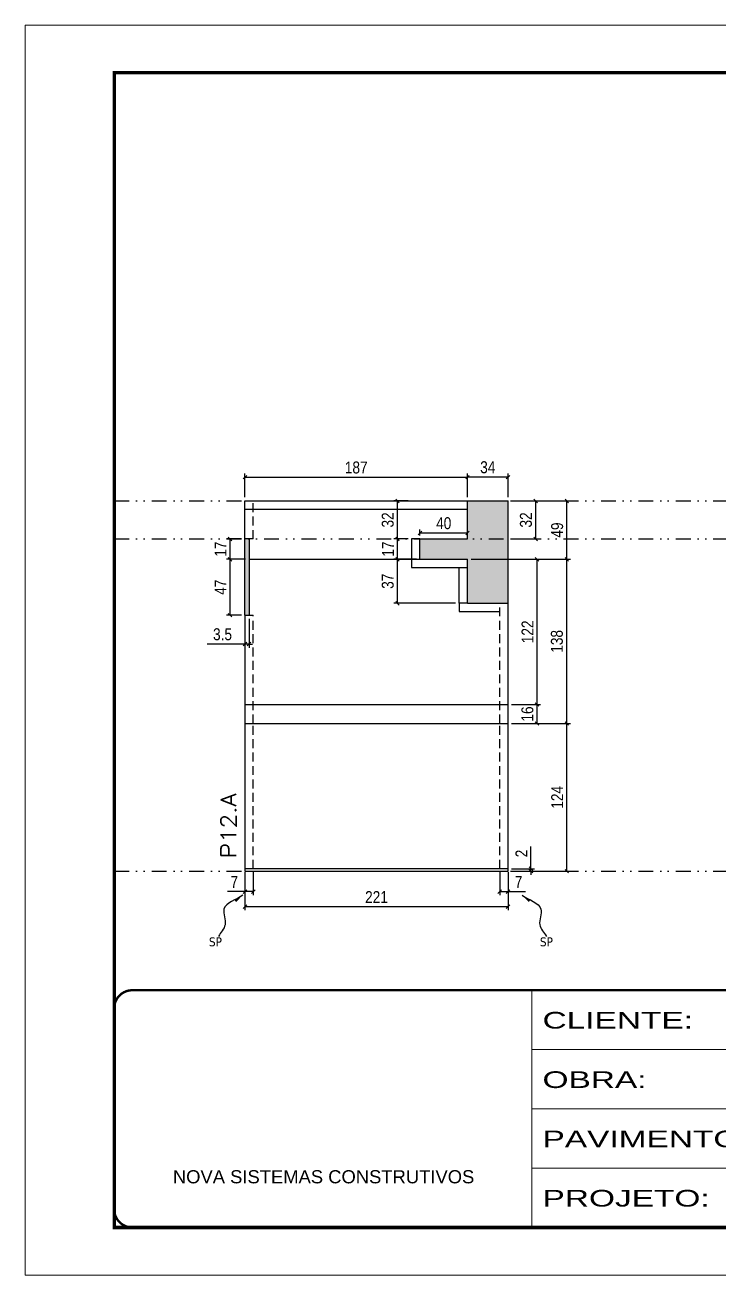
# Model space of a CAD drawing. Extents: x 14400 to 27878, y -21631 to 6985.
# Drawn here: x 14413 to 14996, y 192 to 1242 of the extents above; entities that cross this region are included whole.
import ezdxf

# ---------------------------------------------------------------- set-up
doc = ezdxf.new("R2010")
doc.units = 0
for name, pattern in [('CONTINUO', [0]), ('DASHED', [0.75, 0.5, -0.25]), ('DIVIDE2', [0.625, 0.25, -0.125, 0, -0.125, 0, -0.125]), ('HIDDEN', [0.375, 0.25, -0.125])]:
    doc.linetypes.add(name, pattern=pattern)
for name, color, linetype in [('COTA', 241, 'Continuous'), ('Nível', 160, 'Continuous'), ('Painéis', 200, 'Continuous'), ('SARR_2.2x7', 40, 'Continuous'), ('Sarrafo de Pressão', 42, 'HIDDEN'), ('texto', 7, 'Continuous')]:
    doc.layers.add(name, color=color, linetype=linetype)
for name, color, linetype, lineweight in [('Folhas', 255, 'Continuous', 9), ('SARRAFO DE PRESSAO', 251, 'DASHED', 9), ('Texto Seção', 7, 'Continuous', 15)]:
    doc.layers.add(name, color=color, linetype=linetype, lineweight=lineweight)
doc.styles.add('ARIAL', font='arial.ttf')
doc.styles.add('COTA TECNICA', font='techl___.ttf', dxfattribs={"height": 10})
doc.styles.add('COTA TECNICA-50', font='techl___.ttf', dxfattribs={"height": 10})
doc.styles.add('REGUA-120', font='ROMANS.shx', dxfattribs={"height": 15})
doc.styles.get("Standard").update_dxf_attribs({"font": 'arial.ttf'})
doc.styles.add('Tecnologia', font='')
doc.styles.get('Tecnologia').set_extended_font_data('Forgotten Futurist')
doc.dimstyles.new('COTA PAINEL-50', dxfattribs={"dimtxt": 10, "dimasz": 3, "dimexe": 3, "dimexo": 3, "dimgap": 3, "dimtad": 1, "dimdec": 1, "dimzin": 12, "dimdsep": 46, "dimtxsty": 'COTA TECNICA-50', "dimblk1": 'OBLIQUE', "dimblk2": 'OBLIQUE', "dimsah": 1, "dimcen": 0.9, "dimclrd": 4, "dimclre": 4, "dimclrt": 240, "dimadec": 1, "dimazin": 3, "dimtfac": 1, "dimtdec": 1, "dimtmove": 0, "dimatfit": 3, "dimfxl": 1, "dimtolj": 1, "dimtzin": 12, "dimarcsym": 0})
doc.dimstyles.new('PAINEL', dxfattribs={"dimtxt": 10, "dimasz": 3, "dimexe": 3, "dimexo": 3, "dimgap": 3, "dimtad": 1, "dimdec": 1, "dimzin": 12, "dimdsep": 46, "dimtxsty": 'COTA TECNICA', "dimblk1": 'OBLIQUE', "dimblk2": 'OBLIQUE', "dimsah": 1, "dimcen": 0.9, "dimclrd": 4, "dimclre": 4, "dimclrt": 240, "dimadec": 1, "dimazin": 3, "dimtfac": 1, "dimtdec": 1, "dimtmove": 0, "dimatfit": 3, "dimfxl": 1, "dimtolj": 1, "dimtzin": 12, "dimarcsym": 0})
doc.dimstyles.get("Standard").update_dxf_attribs({"dimtxt": 0.18, "dimasz": 0.18, "dimexe": 0.18, "dimexo": 0.0625, "dimgap": 0.09, "dimtad": 0, "dimtih": 1, "dimtoh": 1, "dimdec": 4, "dimzin": 0, "dimdsep": 46, "dimtxsty": 'Standard', "dimcen": 0.09, "dimadec": 0, "dimazin": 0, "dimtfac": 1, "dimtdec": 4, "dimtofl": 0, "dimtmove": 0, "dimatfit": 3, "dimfxl": 1, "dimtolj": 1, "dimtzin": 0, "dimarcsym": 0})

# ---------------------------------------------------------------- blocks, each defined once
blk = doc.blocks.new('9999999999')
at = {"color": 30, "linetype": 'CONTINUO'}
for p, q in [((98564.6, 34230.2), (98564.6, 34429.4)), ((98564.6, 34379.6), (99584, 34379.6)), ((98564.6, 34329.8), (99488, 34329.8)), ((98564.6, 34280), (99488, 34280))]:
    blk.add_line(p, q, dxfattribs=at)
at = {"color": 30, "linetype": 'CONTINUO', "const_width": 2}
blk.add_lwpolyline([(99584, 34230.2), (99584, 34414.4, 0.414214), (99569, 34429.4), (98229, 34429.4, 0.414214), (98214, 34414.4), (98214, 34245.2, 0.414214), (98229, 34230.2), (99584, 34230.2)], format="xyb", dxfattribs=at)
at = {"layer": 'Folhas'}
blk.add_lwpolyline([(98139, 34190.2), (99624, 34190.2), (99624, 35240.2), (98139, 35240.2)], close=True, dxfattribs=at)
at = {"layer": 'Folhas', "color": 30, "const_width": 3}
blk.add_lwpolyline([(98214, 34230.2), (99584, 34230.2), (99584, 35200.2), (98214, 35200.2)], close=True, dxfattribs=at)
at = {"color": 7, "linetype": 'Continuous', "ltscale": 5, "style": 'ARIAL'}
blk.add_text('NOVA SISTEMAS CONSTRUTIVOS', height=11.059, dxfattribs=at).set_placement((98263.2, 34267.2))
at = {"layer": 'Folhas', "color": 7, "style": 'Tecnologia', "width": 1.5}
for s, p in [('CLIENTE:', (98573.7, 34397.2)), ('OBRA:', (98573.7, 34347.3)), ('PAVIMENTO:', (98573.7, 34297.5)), ('PROJETO:', (98573.7, 34247.7))]:
    blk.add_text(s, height=14, dxfattribs=at).set_placement(p)
blk = doc.blocks.new('_Oblique')
at = {"color": 0, "linetype": 'ByBlock', "lineweight": -2}
blk.add_line((-0.5, -0.5), (0.5, 0.5), dxfattribs=at)
blk = doc.blocks.new('*D1593')
at = {"layer": 'COTA', "color": 4, "lineweight": -2, "transparency": 16777216}
for p, q in [((14598.2, 530.1), (14598.2, 498.2)), ((14819.2, 530.1), (14819.2, 498.2)), ((14819.2, 501.2), (14598.2, 501.2))]:
    blk.add_line(p, q, dxfattribs=at)
at = {"layer": 'Defpoints', "color": 0, "transparency": 16777216}
for p in [(14598.2, 533.1), (14819.2, 533.1), (14598.2, 501.2)]:
    blk.add_point(p, dxfattribs=at)
at = {"layer": 'COTA', "color": 4, "lineweight": -2, "transparency": 16777216, "xscale": 3, "yscale": 3, "zscale": 3, "rotation": 180}
blk.add_blockref('_Oblique', (14598.2, 501.2), dxfattribs=at)
at = {"layer": 'COTA', "color": 4, "lineweight": -2, "transparency": 16777216, "xscale": 3, "yscale": 3, "zscale": 3}
blk.add_blockref('_Oblique', (14819.2, 501.2), dxfattribs=at)
at = {"layer": 'COTA', "color": 240, "transparency": 16777216, "insert": (14708.7, 509.3), "char_height": 10, "attachment_point": 5, "style": 'COTA TECNICA'}
blk.add_mtext('\\A1;221', dxfattribs=at)
blk = doc.blocks.new('*D1594')
at = {"layer": 'COTA', "color": 4, "lineweight": -2, "transparency": 16777216}
for p, q in [((14812.2, 530.1), (14812.2, 510.9)), ((14819.2, 528.1), (14819.2, 510.9)), ((14812.2, 513.9), (14819.2, 513.9)), ((14819.2, 513.9), (14833.9, 513.9))]:
    blk.add_line(p, q, dxfattribs=at)
at = {"layer": 'Defpoints', "color": 0, "transparency": 16777216}
for p in [(14812.2, 533.1), (14819.2, 531.1), (14819.2, 513.9)]:
    blk.add_point(p, dxfattribs=at)
at = {"layer": 'COTA', "color": 4, "lineweight": -2, "transparency": 16777216, "xscale": 3, "yscale": 3, "zscale": 3, "rotation": 180}
blk.add_blockref('_Oblique', (14812.2, 513.9), dxfattribs=at)
at = {"layer": 'COTA', "color": 4, "lineweight": -2, "transparency": 16777216, "xscale": 3, "yscale": 3, "zscale": 3}
blk.add_blockref('_Oblique', (14819.2, 513.9), dxfattribs=at)
at = {"layer": 'COTA', "color": 240, "transparency": 16777216, "insert": (14828.1, 522), "char_height": 10, "attachment_point": 5, "style": 'COTA TECNICA-50'}
blk.add_mtext('\\A1;7', dxfattribs=at)
blk = doc.blocks.new('*D1595')
at = {"layer": 'COTA', "color": 4, "lineweight": -2, "transparency": 16777216}
for p, q in [((14598.2, 528.1), (14598.2, 510.9)), ((14605.2, 530.1), (14605.2, 510.9)), ((14598.2, 513.9), (14583.5, 513.9)), ((14605.2, 513.9), (14598.2, 513.9))]:
    blk.add_line(p, q, dxfattribs=at)
at = {"layer": 'Defpoints', "color": 0, "transparency": 16777216}
for p in [(14598.2, 531.1), (14605.2, 533.1), (14598.2, 513.9)]:
    blk.add_point(p, dxfattribs=at)
at = {"layer": 'COTA', "color": 4, "lineweight": -2, "transparency": 16777216, "xscale": 3, "yscale": 3, "zscale": 3, "rotation": 180}
blk.add_blockref('_Oblique', (14598.2, 513.9), dxfattribs=at)
at = {"layer": 'COTA', "color": 4, "lineweight": -2, "transparency": 16777216, "xscale": 3, "yscale": 3, "zscale": 3}
blk.add_blockref('_Oblique', (14605.2, 513.9), dxfattribs=at)
at = {"layer": 'COTA', "color": 240, "transparency": 16777216, "insert": (14589.3, 522), "char_height": 10, "attachment_point": 5, "style": 'COTA TECNICA-50'}
blk.add_mtext('\\A1;7', dxfattribs=at)
blk = doc.blocks.new('*D1596')
at = {"layer": 'COTA', "color": 4, "lineweight": -2, "transparency": 16777216}
for p, q in [((14838.5, 533.1), (14838.5, 551.9)), ((14822.2, 533.1), (14841.5, 533.1)), ((14822.2, 531.1), (14841.5, 531.1)), ((14838.5, 531.1), (14838.5, 533.1)), ((14838.5, 531.1), (14838.5, 528.1))]:
    blk.add_line(p, q, dxfattribs=at)
at = {"layer": 'Defpoints', "color": 0, "transparency": 16777216}
for p in [(14819.2, 533.1), (14819.2, 531.1), (14838.5, 531.1)]:
    blk.add_point(p, dxfattribs=at)
at = {"layer": 'COTA', "color": 4, "lineweight": -2, "transparency": 16777216, "xscale": 3, "yscale": 3, "zscale": 3}
for p, rotation in [((14838.5, 533.1), 270), ((14838.5, 531.1), 90)]:
    blk.add_blockref('_Oblique', p, dxfattribs=dict(at, rotation=rotation))
at = {"layer": 'COTA', "color": 240, "transparency": 16777216, "insert": (14830.5, 545.9), "char_height": 10, "attachment_point": 5, "rotation": 90, "style": 'COTA TECNICA-50'}
blk.add_mtext('\\A1;2', dxfattribs=at)
blk = doc.blocks.new('*D1597')
at = {"layer": 'COTA', "color": 4, "linetype": 'ByBlock', "lineweight": -2, "transparency": 16777216}
for p, q in [((14822.2, 655.1), (14871.6, 655.1)), ((14868.6, 531.1), (14868.6, 655.1)), ((14822.2, 531.1), (14871.6, 531.1))]:
    blk.add_line(p, q, dxfattribs=at)
at = {"layer": 'Defpoints', "color": 0, "linetype": 'ByBlock', "transparency": 16777216}
for p in [(14819.2, 655.1), (14868.6, 655.1), (14819.2, 531.1)]:
    blk.add_point(p, dxfattribs=at)
at = {"layer": 'COTA', "color": 4, "linetype": 'ByBlock', "lineweight": -2, "transparency": 16777216, "xscale": 3, "yscale": 3, "zscale": 3}
for p, rotation in [((14868.6, 655.1), 90), ((14868.6, 531.1), 270)]:
    blk.add_blockref('_Oblique', p, dxfattribs=dict(at, rotation=rotation))
at = {"layer": 'COTA', "color": 240, "linetype": 'ByBlock', "transparency": 16777216, "insert": (14860.5, 593.1), "char_height": 10, "attachment_point": 5, "rotation": 90, "style": 'COTA TECNICA'}
blk.add_mtext('\\A1;124', dxfattribs=at)
blk = doc.blocks.new('*D1606')
at = {"layer": 'COTA', "color": 4, "lineweight": -2, "transparency": 16777216}
for p, q in [((14735.2, 810.1), (14723.4, 810.1)), ((14726.4, 793.1), (14726.4, 810.1)), ((14735.2, 793.1), (14723.4, 793.1))]:
    blk.add_line(p, q, dxfattribs=at)
at = {"layer": 'Defpoints', "color": 0, "transparency": 16777216}
for p in [(14726.4, 810.1), (14738.2, 810.1), (14738.2, 793.1)]:
    blk.add_point(p, dxfattribs=at)
at = {"layer": 'COTA', "color": 4, "lineweight": -2, "transparency": 16777216, "xscale": 3, "yscale": 3, "zscale": 3}
for p, rotation in [((14726.4, 810.1), 90), ((14726.4, 793.1), 270)]:
    blk.add_blockref('_Oblique', p, dxfattribs=dict(at, rotation=rotation))
at = {"layer": 'COTA', "color": 240, "transparency": 16777216, "insert": (14718.4, 801.6), "char_height": 10, "attachment_point": 5, "rotation": 90, "style": 'COTA TECNICA'}
blk.add_mtext('\\A1;17', dxfattribs=at)
blk = doc.blocks.new('*D1607')
at = {"layer": 'COTA', "color": 4, "lineweight": -2, "transparency": 16777216}
for p, q in [((14598.2, 845.1), (14598.2, 865)), ((14598.2, 862), (14785.2, 862)), ((14785.2, 845.1), (14785.2, 865))]:
    blk.add_line(p, q, dxfattribs=at)
at = {"layer": 'Defpoints', "color": 0, "transparency": 16777216}
for p in [(14785.2, 862), (14598.2, 842.1), (14785.2, 842.1)]:
    blk.add_point(p, dxfattribs=at)
at = {"layer": 'COTA', "color": 4, "lineweight": -2, "transparency": 16777216, "xscale": 3, "yscale": 3, "zscale": 3, "rotation": 180}
blk.add_blockref('_Oblique', (14598.2, 862), dxfattribs=at)
at = {"layer": 'COTA', "color": 4, "lineweight": -2, "transparency": 16777216, "xscale": 3, "yscale": 3, "zscale": 3}
blk.add_blockref('_Oblique', (14785.2, 862), dxfattribs=at)
at = {"layer": 'COTA', "color": 240, "transparency": 16777216, "insert": (14691.7, 870.1), "char_height": 10, "attachment_point": 5, "style": 'COTA TECNICA'}
blk.add_mtext('\\A1;187', dxfattribs=at)
blk = doc.blocks.new('*D1608')
at = {"layer": 'COTA', "color": 4, "lineweight": -2, "transparency": 16777216}
for p, q in [((14785.2, 845.1), (14785.2, 865)), ((14819.2, 862), (14785.2, 862)), ((14819.2, 845.1), (14819.2, 865))]:
    blk.add_line(p, q, dxfattribs=at)
at = {"layer": 'Defpoints', "color": 0, "transparency": 16777216}
for p in [(14785.2, 862), (14785.2, 842.1), (14819.2, 842.1)]:
    blk.add_point(p, dxfattribs=at)
at = {"layer": 'COTA', "color": 4, "lineweight": -2, "transparency": 16777216, "xscale": 3, "yscale": 3, "zscale": 3, "rotation": 180}
blk.add_blockref('_Oblique', (14785.2, 862), dxfattribs=at)
at = {"layer": 'COTA', "color": 4, "lineweight": -2, "transparency": 16777216, "xscale": 3, "yscale": 3, "zscale": 3}
blk.add_blockref('_Oblique', (14819.2, 862), dxfattribs=at)
at = {"layer": 'COTA', "color": 240, "transparency": 16777216, "insert": (14802.2, 870.3), "char_height": 10, "attachment_point": 5, "style": 'COTA TECNICA'}
blk.add_mtext('\\A1;34', dxfattribs=at)
blk = doc.blocks.new('*D1609')
at = {"layer": 'COTA', "color": 4, "lineweight": -2, "transparency": 16777216}
for p, q in [((14598.2, 743.1), (14598.2, 718.8)), ((14601.7, 743.1), (14601.7, 718.8)), ((14598.2, 721.8), (14566.6, 721.8)), ((14601.7, 721.8), (14598.2, 721.8)), ((14601.7, 721.8), (14604.7, 721.8))]:
    blk.add_line(p, q, dxfattribs=at)
at = {"layer": 'Defpoints', "color": 0, "transparency": 16777216}
for p in [(14598.2, 746.1), (14601.7, 746.1), (14598.2, 721.8)]:
    blk.add_point(p, dxfattribs=at)
at = {"layer": 'COTA', "color": 4, "lineweight": -2, "transparency": 16777216, "xscale": 3, "yscale": 3, "zscale": 3}
blk.add_blockref('_Oblique', (14598.2, 721.8), dxfattribs=at)
at = {"layer": 'COTA', "color": 4, "lineweight": -2, "transparency": 16777216, "xscale": 3, "yscale": 3, "zscale": 3, "rotation": 180}
blk.add_blockref('_Oblique', (14601.7, 721.8), dxfattribs=at)
at = {"layer": 'COTA', "color": 240, "transparency": 16777216, "insert": (14579.4, 730), "char_height": 10, "attachment_point": 5, "style": 'COTA TECNICA'}
blk.add_mtext('\\A1;3.5', dxfattribs=at)
blk = doc.blocks.new('*D1610')
at = {"layer": 'COTA', "color": 4, "lineweight": -2, "transparency": 16777216}
for p, q in [((14822.2, 842.1), (14871.6, 842.1)), ((14868.6, 793.1), (14868.6, 842.1)), ((14788.2, 793.1), (14871.6, 793.1))]:
    blk.add_line(p, q, dxfattribs=at)
at = {"layer": 'Defpoints', "color": 0, "transparency": 16777216}
for p in [(14819.2, 842.1), (14868.6, 842.1), (14785.2, 793.1)]:
    blk.add_point(p, dxfattribs=at)
at = {"layer": 'COTA', "color": 4, "lineweight": -2, "transparency": 16777216, "xscale": 3, "yscale": 3, "zscale": 3}
for p, rotation in [((14868.6, 842.1), 90), ((14868.6, 793.1), 270)]:
    blk.add_blockref('_Oblique', p, dxfattribs=dict(at, rotation=rotation))
at = {"layer": 'COTA', "color": 240, "transparency": 16777216, "insert": (14860.5, 817.6), "char_height": 10, "attachment_point": 5, "rotation": 90, "style": 'COTA TECNICA'}
blk.add_mtext('\\A1;49', dxfattribs=at)
blk = doc.blocks.new('*D1611')
at = {"layer": 'COTA', "color": 4, "lineweight": -2, "transparency": 16777216}
for p, q in [((14745.2, 813.1), (14745.2, 818.2)), ((14745.2, 815.2), (14785.2, 815.2)), ((14785.2, 813.1), (14785.2, 818.2))]:
    blk.add_line(p, q, dxfattribs=at)
at = {"layer": 'Defpoints', "color": 0, "transparency": 16777216}
for p in [(14745.2, 810.1), (14785.2, 815.2), (14785.2, 810.1)]:
    blk.add_point(p, dxfattribs=at)
at = {"layer": 'COTA', "color": 4, "lineweight": -2, "transparency": 16777216, "xscale": 3, "yscale": 3, "zscale": 3, "rotation": 180}
blk.add_blockref('_Oblique', (14745.2, 815.2), dxfattribs=at)
at = {"layer": 'COTA', "color": 4, "lineweight": -2, "transparency": 16777216, "xscale": 3, "yscale": 3, "zscale": 3}
blk.add_blockref('_Oblique', (14785.2, 815.2), dxfattribs=at)
at = {"layer": 'COTA', "color": 240, "transparency": 16777216, "insert": (14765.2, 823.3), "char_height": 10, "attachment_point": 5, "style": 'COTA TECNICA'}
blk.add_mtext('\\A1;40', dxfattribs=at)
blk = doc.blocks.new('*D1612')
at = {"layer": 'COTA', "color": 4, "lineweight": -2, "transparency": 16777216}
for p, q in [((14742.2, 793.1), (14723.4, 793.1)), ((14726.4, 756.1), (14726.4, 793.1)), ((14775.2, 756.1), (14723.4, 756.1))]:
    blk.add_line(p, q, dxfattribs=at)
at = {"layer": 'Defpoints', "color": 0, "transparency": 16777216}
for p in [(14726.4, 793.1), (14745.2, 793.1), (14778.2, 756.1)]:
    blk.add_point(p, dxfattribs=at)
at = {"layer": 'COTA', "color": 4, "lineweight": -2, "transparency": 16777216, "xscale": 3, "yscale": 3, "zscale": 3}
for p, rotation in [((14726.4, 793.1), 90), ((14726.4, 756.1), 270)]:
    blk.add_blockref('_Oblique', p, dxfattribs=dict(at, rotation=rotation))
at = {"layer": 'COTA', "color": 240, "transparency": 16777216, "insert": (14718.2, 774.6), "char_height": 10, "attachment_point": 5, "rotation": 90, "style": 'COTA TECNICA'}
blk.add_mtext('\\A1;37', dxfattribs=at)
blk = doc.blocks.new('*D1613')
at = {"layer": 'COTA', "color": 4, "lineweight": -2, "transparency": 16777216}
for p, q in [((14598.7, 793.1), (14582.7, 793.1)), ((14585.7, 746.1), (14585.7, 793.1)), ((14595.2, 746.1), (14582.7, 746.1))]:
    blk.add_line(p, q, dxfattribs=at)
at = {"layer": 'Defpoints', "color": 0, "transparency": 16777216}
for p in [(14585.7, 793.1), (14601.7, 793.1), (14598.2, 746.1)]:
    blk.add_point(p, dxfattribs=at)
at = {"layer": 'COTA', "color": 4, "lineweight": -2, "transparency": 16777216, "xscale": 3, "yscale": 3, "zscale": 3}
for p, rotation in [((14585.7, 793.1), 90), ((14585.7, 746.1), 270)]:
    blk.add_blockref('_Oblique', p, dxfattribs=dict(at, rotation=rotation))
at = {"layer": 'COTA', "color": 240, "transparency": 16777216, "insert": (14577.7, 769.6), "char_height": 10, "attachment_point": 5, "rotation": 90, "style": 'COTA TECNICA'}
blk.add_mtext('\\A1;47', dxfattribs=at)
blk = doc.blocks.new('*D1614')
at = {"layer": 'COTA', "color": 4, "lineweight": -2, "transparency": 16777216}
for p, q in [((14595.2, 810.1), (14582.7, 810.1)), ((14585.7, 793.1), (14585.7, 810.1)), ((14598.7, 793.1), (14582.7, 793.1))]:
    blk.add_line(p, q, dxfattribs=at)
at = {"layer": 'Defpoints', "color": 0, "transparency": 16777216}
for p in [(14585.7, 810.1), (14598.2, 810.1), (14601.7, 793.1)]:
    blk.add_point(p, dxfattribs=at)
at = {"layer": 'COTA', "color": 4, "lineweight": -2, "transparency": 16777216, "xscale": 3, "yscale": 3, "zscale": 3}
for p, rotation in [((14585.7, 810.1), 90), ((14585.7, 793.1), 270)]:
    blk.add_blockref('_Oblique', p, dxfattribs=dict(at, rotation=rotation))
at = {"layer": 'COTA', "color": 240, "transparency": 16777216, "insert": (14577.7, 801.6), "char_height": 10, "attachment_point": 5, "rotation": 90, "style": 'COTA TECNICA'}
blk.add_mtext('\\A1;17', dxfattribs=at)
blk = doc.blocks.new('*D1627')
at = {"layer": 'COTA', "color": 4, "lineweight": -2, "transparency": 16777216}
for p, q in [((14735.2, 842.1), (14723.4, 842.1)), ((14726.4, 810.1), (14726.4, 842.1)), ((14735.2, 810.1), (14723.4, 810.1))]:
    blk.add_line(p, q, dxfattribs=at)
at = {"layer": 'Defpoints', "color": 0, "transparency": 16777216}
for p in [(14726.4, 842.1), (14738.2, 842.1), (14738.2, 810.1)]:
    blk.add_point(p, dxfattribs=at)
at = {"layer": 'COTA', "color": 4, "lineweight": -2, "transparency": 16777216, "xscale": 3, "yscale": 3, "zscale": 3}
for p, rotation in [((14726.4, 842.1), 90), ((14726.4, 810.1), 270)]:
    blk.add_blockref('_Oblique', p, dxfattribs=dict(at, rotation=rotation))
at = {"layer": 'COTA', "color": 240, "transparency": 16777216, "insert": (14718.2, 826.1), "char_height": 10, "attachment_point": 5, "rotation": 90, "style": 'COTA TECNICA'}
blk.add_mtext('\\A1;32', dxfattribs=at)
blk = doc.blocks.new('*D2895')
at = {"layer": 'COTA', "color": 4, "lineweight": -2, "transparency": 16777216}
for p, q in [((14788.2, 793.1), (14871.6, 793.1)), ((14868.6, 655.1), (14868.6, 793.1)), ((14822.2, 655.1), (14871.6, 655.1))]:
    blk.add_line(p, q, dxfattribs=at)
at = {"layer": 'Defpoints', "color": 0, "transparency": 16777216}
for p in [(14785.2, 793.1), (14868.6, 793.1), (14819.2, 655.1)]:
    blk.add_point(p, dxfattribs=at)
at = {"layer": 'COTA', "color": 4, "lineweight": -2, "transparency": 16777216, "xscale": 3, "yscale": 3, "zscale": 3}
for p, rotation in [((14868.6, 793.1), 90), ((14868.6, 655.1), 270)]:
    blk.add_blockref('_Oblique', p, dxfattribs=dict(at, rotation=rotation))
at = {"layer": 'COTA', "color": 240, "transparency": 16777216, "insert": (14860.3, 724.1), "char_height": 10, "attachment_point": 5, "rotation": 90, "style": 'COTA TECNICA'}
blk.add_mtext('\\A1;138', dxfattribs=at)
blk = doc.blocks.new('*D2896')
at = {"layer": 'COTA', "color": 4, "lineweight": -2, "transparency": 16777216}
for p, q in [((14822.2, 671.1), (14846.6, 671.1)), ((14843.6, 655.1), (14843.6, 671.1)), ((14822.2, 655.1), (14846.6, 655.1))]:
    blk.add_line(p, q, dxfattribs=at)
at = {"layer": 'Defpoints', "color": 0, "transparency": 16777216}
for p in [(14819.2, 671.1), (14843.6, 671.1), (14819.2, 655.1)]:
    blk.add_point(p, dxfattribs=at)
at = {"layer": 'COTA', "color": 4, "lineweight": -2, "transparency": 16777216, "xscale": 3, "yscale": 3, "zscale": 3}
for p, rotation in [((14843.6, 671.1), 90), ((14843.6, 655.1), 270)]:
    blk.add_blockref('_Oblique', p, dxfattribs=dict(at, rotation=rotation))
at = {"layer": 'COTA', "color": 240, "transparency": 16777216, "insert": (14835.5, 663.1), "char_height": 10, "attachment_point": 5, "rotation": 90, "style": 'COTA TECNICA'}
blk.add_mtext('\\A1;16', dxfattribs=at)
blk = doc.blocks.new('*D2897')
at = {"layer": 'COTA', "color": 4, "lineweight": -2, "transparency": 16777216}
for p, q in [((14788.2, 793.1), (14846.6, 793.1)), ((14843.6, 671.1), (14843.6, 793.1)), ((14822.2, 671.1), (14846.6, 671.1))]:
    blk.add_line(p, q, dxfattribs=at)
at = {"layer": 'Defpoints', "color": 0, "transparency": 16777216}
for p in [(14785.2, 793.1), (14843.6, 793.1), (14819.2, 671.1)]:
    blk.add_point(p, dxfattribs=at)
at = {"layer": 'COTA', "color": 4, "lineweight": -2, "transparency": 16777216, "xscale": 3, "yscale": 3, "zscale": 3}
for p, rotation in [((14843.6, 793.1), 90), ((14843.6, 671.1), 270)]:
    blk.add_blockref('_Oblique', p, dxfattribs=dict(at, rotation=rotation))
at = {"layer": 'COTA', "color": 240, "transparency": 16777216, "insert": (14835.6, 732.1), "char_height": 10, "attachment_point": 5, "rotation": 90, "style": 'COTA TECNICA'}
blk.add_mtext('\\A1;122', dxfattribs=at)
blk = doc.blocks.new('*D4622')
at = {"layer": 'COTA', "color": 4, "lineweight": -2, "transparency": 16777216}
for p, q in [((14822.2, 842.1), (14845.5, 842.1)), ((14842.5, 810.1), (14842.5, 842.1)), ((14822.2, 810.1), (14845.5, 810.1))]:
    blk.add_line(p, q, dxfattribs=at)
at = {"layer": 'Defpoints', "color": 0, "transparency": 16777216}
for p in [(14819.2, 842.1), (14842.5, 842.1), (14819.2, 810.1)]:
    blk.add_point(p, dxfattribs=at)
at = {"layer": 'COTA', "color": 4, "lineweight": -2, "transparency": 16777216, "xscale": 3, "yscale": 3, "zscale": 3}
for p, rotation in [((14842.5, 842.1), 90), ((14842.5, 810.1), 270)]:
    blk.add_blockref('_Oblique', p, dxfattribs=dict(at, rotation=rotation))
at = {"layer": 'COTA', "color": 240, "transparency": 16777216, "insert": (14834.3, 826.1), "char_height": 10, "attachment_point": 5, "rotation": 90, "style": 'COTA TECNICA'}
blk.add_mtext('\\A1;32', dxfattribs=at)

msp = doc.modelspace()

# ---------------------------------------------------------------- hatches: boundary and pattern name
at = {"layer": 'COTA'}
h = msp.add_hatch(dxfattribs=at)
h.set_pattern_fill('AR-CONC', color=256, scale=0.03)
h.paths.add_polyline_path([(14601.713, 746.135), (14601.713, 810.135), (14598.213, 810.135), (14598.213, 746.135)])
h.paths.add_polyline_path([(14785.213, 756.135), (14819.213, 756.135), (14819.213, 810.135), (14745.213, 810.135), (14745.213, 793.135), (14785.213, 793.135)])
h.paths.add_polyline_path([(14819.213, 810.135), (14819.213, 842.135), (14785.213, 842.135), (14785.213, 810.135)])

# ---------------------------------------------------------------- linework, layer by layer
for p, q in [((14785.213, 842.135), (14819.213, 842.135)), ((14819.213, 756.135), (14819.213, 842.135)), ((14598.213, 746.135), (14598.213, 810.135)), ((14605.213, 810.135), (14601.713, 810.135)), ((14745.213, 810.135), (14738.213, 810.135)), ((14738.213, 793.135), (14738.213, 786.135)), ((14785.213, 756.135), (14778.213, 756.135)), ((14778.213, 756.135), (14778.213, 749.135)), ((14601.713, 746.135), (14605.213, 746.135))]:
    msp.add_line(p, q, dxfattribs=at)
at = {"layer": 'Nível', "color": 4, "linetype": 'DIVIDE2', "ltscale": 50}
for p, q in [((14488.467, 842.135), (15858.467, 842.135)), ((14488.467, 810.135), (15858.467, 810.135)), ((14488.467, 531.135), (15858.467, 531.135))]:
    msp.add_line(p, q, dxfattribs=at)
at = {"layer": 'Painéis'}
for p, q in [((14598.213, 842.135), (14785.213, 842.135)), ((14598.213, 810.135), (14598.213, 842.135)), ((14785.213, 810.135), (14785.213, 842.135)), ((14601.713, 810.135), (14598.213, 810.135)), ((14601.713, 810.135), (14601.713, 746.135)), ((14745.213, 810.135), (14785.213, 810.135)), ((14745.213, 793.135), (14745.213, 810.135)), ((14601.713, 793.135), (14785.213, 793.135)), ((14785.213, 756.135), (14785.213, 793.135)), ((14785.213, 756.135), (14819.213, 756.135)), ((14819.213, 533.135), (14819.213, 756.135)), ((14598.213, 746.135), (14598.213, 533.135)), ((14598.213, 746.135), (14601.713, 746.135)), ((14598.213, 671.135), (14819.213, 671.135)), ((14598.213, 655.135), (14819.213, 655.135))]:
    msp.add_line(p, q, dxfattribs=at)
msp.add_lwpolyline([(14819.213, 533.135), (14598.213, 533.135), (14598.213, 531.135), (14819.213, 531.135)], close=True, dxfattribs=at)
at = {"layer": 'SARR_2.2x7'}
for p, q in [((14598.213, 835.135), (14785.213, 835.135)), ((14738.213, 810.135), (14738.213, 793.135)), ((14738.213, 786.135), (14785.213, 786.135)), ((14778.213, 756.135), (14778.213, 786.135)), ((14778.213, 749.135), (14812.213, 749.135))]:
    msp.add_line(p, q, dxfattribs=at)
at = {"layer": 'Sarrafo de Pressão', "ltscale": 30}
for p, q in [((14605.213, 810.135), (14605.213, 842.135)), ((14812.213, 655.135), (14812.213, 756.135)), ((14605.213, 655.135), (14605.213, 746.135)), ((14605.213, 533.135), (14605.213, 655.135)), ((14812.213, 533.135), (14812.213, 655.135))]:
    msp.add_line(p, q, dxfattribs=at)

# ---------------------------------------------------------------- block references
at = {"layer": 'SARRAFO DE PRESSAO', "color": 6, "linetype": 'ByBlock'}
msp.add_blockref('9999999999', (-83725.511, -33998.353), dxfattribs=at)

# ---------------------------------------------------------------- texts
at = {"layer": 'texto', "color": 0, "char_height": 7.5, "attachment_point": 5}
for insert in [(14573.436, 471.644), (14851.46, 471.644)]:
    msp.add_mtext('{\\fTahoma|b0|i0|c0|p34;\\C4;SP}', dxfattribs=dict(at, insert=insert))
at = {"layer": 'Texto Seção', "style": 'REGUA-120', "width": 1.1}
msp.add_text('P12.A', height=13, rotation=90, dxfattribs=at).set_placement((14590.964, 541.898))

# ---------------------------------------------------------------- dimensions: what is measured, and where the dimension line sits
at = {"layer": 'COTA'}
for base, p1, p2, dimstyle, picture, middle in [((14785.213, 862.037), (14598.213, 842.135), (14785.213, 842.135), 'PAINEL', '*D1607', (14691.713, 870.132)), ((14785.213, 862.037), (14819.213, 842.135), (14785.213, 842.135), 'PAINEL', '*D1608', (14802.213, 870.257)), ((14785.213, 815.246), (14745.213, 810.135), (14785.213, 810.135), 'PAINEL', '*D1611', (14765.213, 823.348)), ((14598.213, 721.788), (14601.713, 746.135), (14598.213, 746.135), 'PAINEL', '*D1609', (14579.41, 730.007)), ((14819.213, 513.893), (14812.213, 533.135), (14819.213, 531.135), 'COTA PAINEL-50', '*D1594', (14828.078, 521.966))]:
    dim = msp.add_linear_dim(base=base, p1=p1, p2=p2, dimstyle=dimstyle, dxfattribs=at)
    dim.commit()
    dim.dimension.update_dxf_attribs({"geometry": picture, "text_midpoint": middle})
for base, p1, p2, angle, dimstyle, picture, middle in [((14726.431, 842.135), (14738.213, 810.135), (14738.213, 842.135), 90, 'PAINEL', '*D1627', (14718.211, 826.135)), ((14868.58, 842.135), (14785.213, 793.135), (14819.213, 842.135), 90, 'PAINEL', '*D1610', (14860.478, 817.635)), ((14842.503, 842.135), (14819.213, 810.135), (14819.213, 842.135), 90, 'PAINEL', '*D4622', (14834.284, 826.135)), ((14585.742, 810.135), (14601.713, 793.135), (14598.213, 810.135), 90, 'PAINEL', '*D1614', (14577.669, 801.635)), ((14726.431, 810.135), (14738.213, 793.135), (14738.213, 810.135), 90, 'PAINEL', '*D1606', (14718.358, 801.635)), ((14585.742, 793.135), (14598.213, 746.135), (14601.713, 793.135), 90, 'PAINEL', '*D1613', (14577.669, 769.635)), ((14726.431, 793.135), (14778.213, 756.135), (14745.213, 793.135), 90, 'PAINEL', '*D1612', (14718.211, 774.635)), ((14868.58, 793.135), (14819.213, 655.135), (14785.213, 793.135), 90, 'PAINEL', '*D2895', (14860.339, 724.135)), ((14843.626, 793.135), (14819.213, 671.135), (14785.213, 793.135), 90, 'PAINEL', '*D2897', (14835.567, 732.135)), ((14598.213, 513.893), (14605.213, 533.135), (14598.213, 531.135), 180, 'COTA PAINEL-50', '*D1595', (14589.347, 521.966))]:
    dim = msp.add_linear_dim(base=base, p1=p1, p2=p2, angle=angle, dimstyle=dimstyle, dxfattribs=at)
    dim.commit()
    dim.dimension.update_dxf_attribs({"geometry": picture, "text_midpoint": middle})
for base, p1, p2, dimstyle, picture, middle in [((14843.626, 671.135), (14819.213, 655.135), (14819.213, 671.135), 'PAINEL', '*D2896', (14843.626, 663.135)), ((14838.471, 531.135), (14819.213, 533.135), (14819.213, 531.135), 'COTA PAINEL-50', '*D1596', (14838.471, 545.882))]:
    dim = msp.add_linear_dim(base=base, p1=p1, p2=p2, angle=90, dimstyle=dimstyle, dxfattribs=at)
    dim.commit()
    dim.dimension.update_dxf_attribs({"geometry": picture, "text_midpoint": middle, "dimtype": 160})
at = {"layer": 'COTA', "linetype": 'ByBlock'}
dim = msp.add_aligned_dim(p1=(14819.213, 531.135), p2=(14819.213, 655.135), distance=-49.367, dimstyle='PAINEL', dxfattribs=at)
dim.commit()
dim.dimension.update_dxf_attribs({"geometry": '*D1597', "text_midpoint": (14860.507, 593.135)})
at = {"layer": 'COTA'}
dim = msp.add_linear_dim(base=(14598.213, 501.241), p1=(14819.213, 533.135), p2=(14598.213, 533.135), angle=180, dimstyle='PAINEL', override={"dimarcsym": 2}, dxfattribs=at)
dim.commit()
dim.dimension.update_dxf_attribs({"geometry": '*D1593', "text_midpoint": (14708.713, 509.299)})

# ---------------------------------------------------------------- leaders
at = {"layer": 'COTA', "path_type": 1}
for points in [[(14596.384, 510.954), (14580.599, 499.119), (14581.524, 486.113), (14575.971, 476.331)], [(14831.042, 510.954), (14846.827, 499.119), (14845.902, 486.113), (14851.455, 476.331)]]:
    msp.add_leader(points, dimstyle='Standard', override={"dimasz": 8}, dxfattribs=at)

doc.saveas('drawing.dxf')
